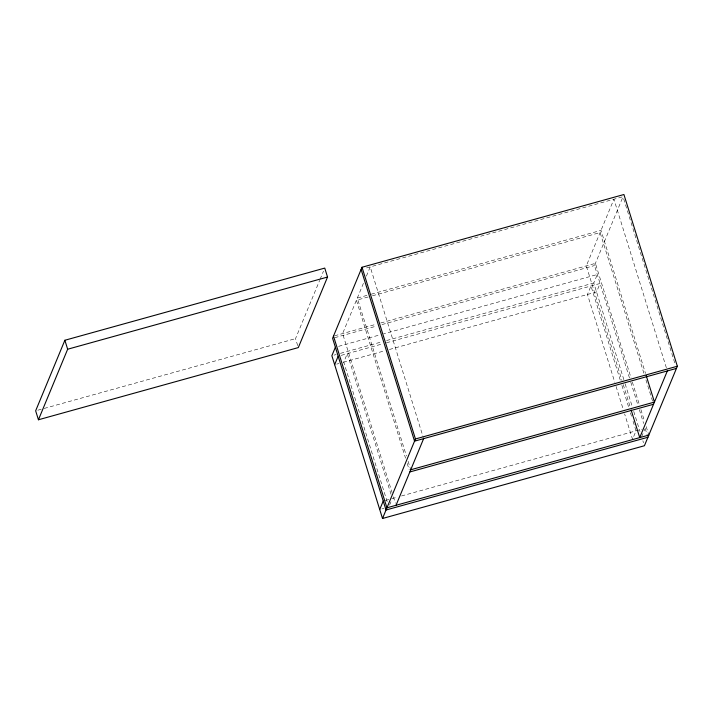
<?xml version="1.0" encoding="UTF-8"?>
<svg xmlns="http://www.w3.org/2000/svg" width="713" height="713" viewBox="0 0 713 713"><rect width="100%" height="100%" fill="white"/><g stroke="black" fill="none" stroke-linecap="round" stroke-linejoin="round"><path stroke-width="0.53" stroke-dasharray="3.56 2.67" d="M297.695 345.6L295.53 338.63L319.665 280.352M320.092 279.336L323.479 271.154M363.416 283.319L342.605 333.577L392.079 492.567M366.393 276.136L370.216 266.912L423.317 437.559M389.61 505.107L391.562 500.401M629.463 377.899L594.499 265.548L623.019 196.699L364.147 268.596M623.866 379.699L593.769 282.99L597.289 274.505L383.683 333.827M641.629 436.784L644.748 429.244M366.928 295.387L357.311 298.061L406.455 455.999M371.206 294.202L601.014 230.379L645.541 373.469M368.166 296.973L356.411 300.244L405.554 458.174M372.444 295.788L600.105 232.563L644.302 374.592M37.789 410.216L43.136 408.727M44.206 408.433L295.53 338.63M334.575 335.805L376.437 324.174M380.724 322.989L595.4 263.364L631.023 377.837M334.745 337.686L376.607 326.064M381.972 324.575L594.499 265.548M338.604 346.349L379.396 335.021M334.014 355.136L336.162 354.539M340.457 353.345L382.32 341.714M386.615 340.529L593.769 282.99M341.206 355.359L382.177 343.978M386.473 342.784L600.07 283.462L596.558 291.947L389.396 349.486M336.679 364.129L338.951 363.496M343.247 362.302L385.109 350.68M385.385 500.446L390.751 498.957M391.829 498.654L397.194 497.166M401.49 495.972L642.11 429.146M381.874 508.93L384.022 508.333M623.679 198.82L675.461 365.234M666.352 367.756L613.911 199.23L586.3 265.896L621.923 380.368M645.951 379.895L652.547 401.089M632.342 382.079L639.267 404.342M640.916 409.636L644.543 421.303M646.192 426.597L648.5 434.021M630.782 382.141L637.903 405.046M639.356 409.699L643.643 423.477M645.14 428.299L647.618 436.267M625.176 383.924L632.083 406.125M633.732 411.41L639.98 431.499M642.868 440.768L643.482 442.755M623.242 384.61L630.167 406.865M620.248 380.082L590.97 285.993L587.459 294.478L614.758 382.221M621.896 385.368L628.804 407.569M630.444 412.854L631.763 417.087M633.082 421.312L636.041 430.83L632.529 439.315L624.633 413.941M616.077 386.455L622.984 408.656M408.103 461.293L410.741 469.778M407.203 463.477L409.182 469.84M393.398 496.809L395.376 503.173M391.027 494.287L347.276 353.675L343.755 362.159L387.507 502.772"/><path stroke-width="1.07" d="M64.874 340.261L35.65 410.813L38.44 419.77L298.319 347.587L327.534 277.045L324.754 268.088L64.874 340.261L67.655 349.227L38.44 419.77M335.386 347.24L331.866 355.725L382.516 518.485L644.418 445.741L677.35 366.232L623.92 194.515L362.017 267.259L332.597 338.283L386.027 510L647.93 437.256M334.655 364.691L338.176 356.206M379.726 509.528L383.238 501.043M382.516 518.485L415.447 438.967L362.017 267.259M396.036 505.285L423.647 438.62M667.341 370.938L639.73 437.604L631.157 410.046M67.655 349.227L327.534 277.045M415.447 438.967L677.35 366.232M676.45 368.416L414.547 441.151L361.117 269.434M410.741 469.778L654.445 402.087L646.201 375.591M409.841 471.953L653.536 404.271M648.83 435.082L386.927 507.816L333.497 336.099"/></g></svg>
